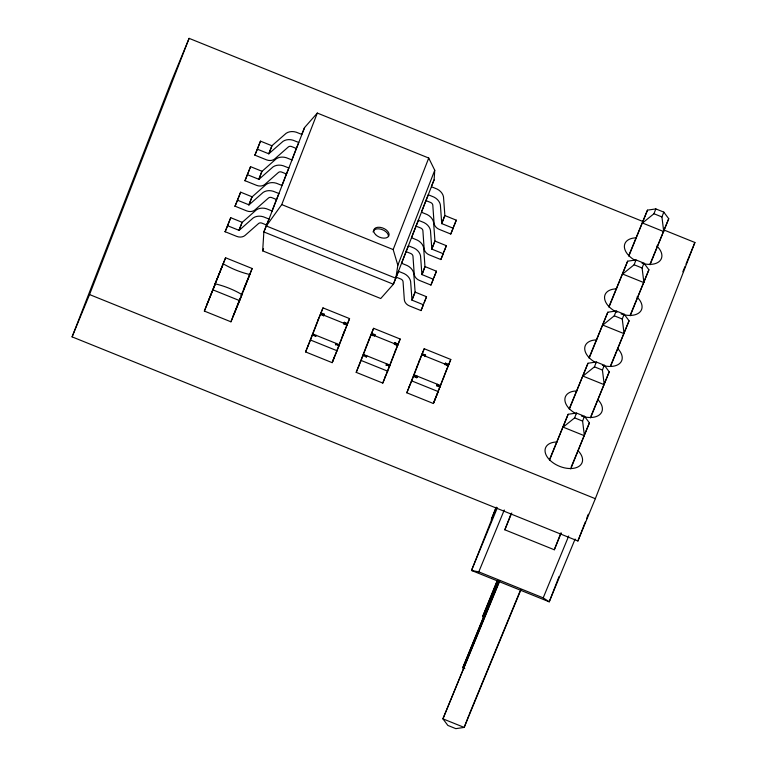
<?xml version="1.0" encoding="UTF-8"?>
<svg xmlns="http://www.w3.org/2000/svg" width="767" height="767" viewBox="0 0 767 767"><rect width="100%" height="100%" fill="white"/><g stroke="black" fill="none" stroke-linecap="round" stroke-linejoin="round"><path stroke-width="1.15" d="M302.131 133.496L304.595 127.523L317.317 113.065L428.734 158.04L434.745 170.255L434.112 179.794L393.394 284.231L380.739 298.516L262.669 250.867L263.867 231.95L266.878 224.213M434.745 170.255L397.833 265.248L395.849 278.248L266.331 225.977L304.595 127.523M663.848 229.956L694.902 242.487L595.336 498.694L577.896 541.003L72.098 336.866L171.664 80.66L189.104 38.35L642.765 221.442M72.098 336.866L89.538 294.557L189.104 38.35M230.733 217.703L225.153 231.72L230.733 217.703L242.247 222.344L256.351 209.89A11.294 9.022 21.2 0 1 266.465 208.749L272.151 211.011M240.656 192.181L235.066 206.198L240.656 192.181L252.161 196.822L266.264 184.377A11.294 9.022 21.2 0 1 276.379 183.236L282.064 185.489M250.569 166.669L244.98 180.686L250.569 166.669L262.074 171.3L276.187 158.855A11.294 9.022 21.2 0 1 286.292 157.714L291.978 159.967M257.367 149.191L260.483 141.147L271.997 145.788L268.872 153.822L257.367 149.191L254.903 155.164L260.483 141.147M204.367 311.076L225.584 257.77L252.151 268.498L239.659 300.645L230.934 321.804L204.367 311.076L225.584 257.77M272.036 210.935L276.762 198.768M281.92 185.489L286.657 173.323M291.815 160.044L296.541 147.878M230.934 321.804L240.224 297.912M243.043 290.655L241.087 295.678A58.196 0.566 -68 0 0 241.682 294.25M262.669 250.867L263.541 248.642M395.993 277.529L393.394 284.231L263.867 231.95L266.331 225.977L281.748 204.588L317.317 113.065M305.592 351.928L310.501 340.03L337.068 350.759L332.159 362.657L305.592 351.928L318.152 319.657M310.434 340.155L322.993 307.883L349.56 318.602L337.01 350.883M344.287 322.293L344.067 322.821L347.393 324.163L347.614 323.626L344.287 322.293L343.683 323.827L347 325.16L347.221 324.633L320.654 313.914L320.433 314.441L323.751 315.783L324.364 314.249L321.037 312.907M332.159 362.657L334.508 356.626M342.312 336.531L349.56 318.602M332.542 361.727L344.719 330.376M397.833 265.248L393.164 249.563L428.734 158.04M356.204 372.359L361.113 360.461L387.68 371.18L382.781 383.078L356.204 372.359L368.764 340.088M361.056 360.586L373.606 328.314L400.173 339.033L387.623 371.305M401.63 263.023L406.405 250.742M411.611 237.348L418.379 220.282L424.036 222.603A11.294 9.022 21.2 0 1 430.46 230.416L431.831 249.179L434.956 241.145L433.585 222.382A11.294 9.022 21.2 0 0 427.161 214.568L421.505 212.248M421.582 211.673L425.925 200.513M366.166 357.307L366.779 355.773L366.559 356.3L363.242 354.958M374.977 334.671L374.756 335.208L371.439 333.866L371.65 333.338L374.977 334.671L374.363 336.205M398.226 344.057L394.9 342.715L394.296 344.249L397.613 345.591M382.781 383.078L392.714 357.547M392.925 356.962L395.331 350.807M421.016 310.587L426.538 296.724L415.033 292.074L411.917 300.118L423.413 304.767L421.016 310.587L409.501 305.937A7.747 6.184 21.2 0 1 404.314 299.619L403.058 281.777A3.394 2.713 21.2 0 0 400.786 279.006L396.146 277.136L398.543 271.317L404.209 273.637A11.294 9.022 21.2 0 1 410.623 281.451L411.994 300.213L415.12 292.179L413.749 273.416A11.294 9.022 21.2 0 0 407.325 265.603L401.668 263.282M430.929 285.065L433.326 279.246L421.898 274.548L420.546 255.938A11.294 9.022 21.2 0 0 414.122 248.125L408.466 245.804L406.069 251.614L410.7 253.493A3.394 2.713 21.2 0 1 412.972 256.255L414.228 274.107A7.747 6.184 21.2 0 0 419.424 280.415L430.929 285.065L436.452 271.211L424.956 266.561L423.672 247.894A11.294 9.022 21.2 0 0 417.248 240.09L411.591 237.76M440.852 259.543L446.365 245.689L434.87 241.039L431.744 249.083L443.249 253.724L440.852 259.543L429.338 254.903A7.747 6.184 21.2 0 1 424.141 248.585L422.895 230.742A3.394 2.713 21.2 0 0 420.623 227.972L415.982 226.102M450.766 234.031L456.288 220.177L444.783 215.527L441.667 223.561L453.163 228.211L450.766 234.031L439.251 229.381A7.747 6.184 21.2 0 1 434.064 223.063L432.809 205.22A3.394 2.713 21.2 0 0 430.536 202.45L425.896 200.58L428.293 194.76L433.959 197.09A11.294 9.022 21.2 0 1 440.373 204.904L441.744 223.667L444.87 215.623L443.499 196.86A11.294 9.022 21.2 0 0 437.075 189.046L431.418 186.726M406.817 392.79L411.726 380.883L438.293 391.611L433.393 403.509L406.817 392.79L419.376 360.509M411.668 381.017L424.218 348.736L450.785 359.464L433.767 402.579M416.778 377.728L416.999 377.201L413.681 375.859L413.461 376.396L416.778 377.728L417.392 376.194L417.171 376.731L413.854 375.389M424.976 356.636L425.589 355.102L422.272 353.76L422.051 354.287L425.369 355.629L425.589 355.102M436.711 385.772L436.922 385.245L440.248 386.587L440.028 387.114L436.711 385.772L437.315 384.238L437.094 384.766L440.421 386.108M445.512 363.146L445.301 363.673L448.618 365.015L448.839 364.488L445.512 363.146L444.908 364.68L445.128 364.152M433.393 403.509L445.943 371.238M496.057 507.294L491.35 519.422L496.335 507.303M561.233 532.969L554.311 549.766L504.83 529.796L510.87 514.264M464.84 668.642L462.76 667.798L498.186 581.118M570.734 468.905L589.401 422.866L584.464 416.27L576.496 413.058L568.146 414.285L549.479 460.325M590.561 417.862L609.238 371.832L604.3 365.236L596.333 362.014L587.982 363.251L569.306 409.29M610.848 365.725L629.065 320.798L624.137 314.202L616.16 310.98L607.809 312.217L589.142 358.247M630.234 315.793L648.901 269.763L643.964 263.167L635.996 259.946L627.646 261.183L608.979 307.212M650.061 264.759L668.738 218.72L663.8 212.123L655.833 208.912L647.482 210.148L628.806 256.178M584.464 416.27L582.594 421.093L584.406 435.723L563.151 427.152L574.627 417.881L576.496 413.058M604.3 365.236L602.431 370.058L604.233 384.689L582.978 376.108L594.454 366.837L596.333 362.014M624.137 314.202L622.258 319.024L624.07 333.655L602.814 325.074L614.29 315.803L616.16 310.98M643.964 263.167L642.094 267.99L643.906 282.62L622.651 274.04L634.127 264.768L635.996 259.946M663.8 212.123L661.931 216.946L663.733 231.586L642.487 223.005L653.954 213.734L655.833 208.912M468.762 715.63L464.179 727.413L455.828 728.65L447.861 725.429L442.923 718.842L499.24 581.463M554.311 549.766L560.782 533.123M559.076 576.458L549.23 601.817L471.513 570.456L496.393 507.639M577.896 541.003L585.259 522.068M586.554 518.722L588.289 514.274M243.427 289.648L252.151 268.498M318.084 319.781L322.993 307.883M315.745 325.812L315.966 325.285M307.941 345.907L308.152 345.38M312.236 335.534L312.457 335.006L315.774 336.349L316.167 335.342L315.946 335.869L312.629 334.537M323.751 315.783L323.971 315.256M324.364 314.249L324.144 314.777L320.827 313.435M343.683 323.827L343.894 323.291M338.803 346.262L339.024 345.735L335.697 344.393L335.486 344.92L336.09 343.386L335.869 343.913L339.196 345.255M431.648 185.767L434.112 179.794M368.697 340.212L373.606 328.314M366.358 346.243L366.578 345.706M358.553 366.329L358.764 365.801M362.849 355.965L363.069 355.437L366.386 356.78M394.9 342.715L394.689 343.242L398.006 344.584M395.273 350.931L400.173 339.033M385.12 377.057L385.341 376.53M389.415 366.684L389.636 366.156L386.309 364.814L386.098 365.351L386.702 363.817L386.482 364.344L389.809 365.686M453.891 226.179L456.288 220.177M446.365 245.689L443.978 251.701M436.452 271.211L434.064 277.213M424.141 302.735L426.538 296.724M419.319 360.634L424.218 348.736M416.97 366.664L417.19 366.137M421.658 355.294L421.879 354.766L448.446 365.485L448.225 366.022L446.01 365.121M409.166 386.76L409.386 386.232M445.886 371.362L450.785 359.464M443.537 377.393L443.757 376.856M497.38 507.687L471.513 570.456L478.771 571.866L543.199 597.867L549.23 601.817L575.097 539.057M478.771 571.866L504.274 509.988M504.83 529.796L511.752 512.998M628.796 255.478L647.482 210.148M608.96 306.522L627.646 261.183M497.121 580.763L482.587 616.764L497.582 580.398M589.123 357.556L607.809 312.217M569.296 408.59L587.982 363.251M462.76 667.798L498.636 580.753M549.46 459.625L568.146 414.285M499.691 581.098L442.923 718.842L464.179 727.413L520.946 589.679M650.052 264.059L668.738 218.72M630.215 315.093L648.901 269.763M610.839 365.025L629.065 320.798M591.002 416.059L609.238 371.832M469.174 714.556L520.045 591.146M571.166 467.103L589.401 422.866M543.199 597.867L568.711 535.989M682.831 271.777L685.065 266.36M685.957 264.184L694.902 242.487M653.954 213.734L661.931 216.946M634.127 264.768L642.094 267.99M301.901 134.455L296.215 132.192A11.294 9.022 21.2 0 0 286.101 133.333L271.863 145.797L268.738 153.841L282.975 141.377A11.294 9.022 21.2 0 1 293.09 140.236L298.775 142.489L296.311 148.462L291.681 146.593A3.183 2.541 21.2 0 0 288.315 146.976L274.807 158.865A7.958 6.357 21.2 0 1 266.417 159.814L254.826 155.135M614.29 315.803L622.258 319.024M247.444 174.703L258.949 179.344L273.062 166.89A11.294 9.022 21.2 0 1 283.176 165.749L288.862 168.011L286.398 173.984L281.767 172.115A3.183 2.541 21.2 0 0 278.402 172.498L264.893 184.387A7.958 6.357 21.2 0 1 256.504 185.326L244.913 180.657M281.748 204.588L393.164 249.563M237.53 200.225L249.035 204.856L263.148 192.412A11.294 9.022 21.2 0 1 273.253 191.271L278.939 193.524L276.475 199.506L271.844 197.637A3.183 2.541 21.2 0 0 268.488 198.011L254.98 209.899A7.958 6.357 21.2 0 1 246.581 210.848L234.999 206.17M594.454 366.837L602.431 370.058M227.617 225.738L239.122 230.378L253.225 217.924A11.294 9.022 21.2 0 1 263.34 216.793L269.025 219.046L266.561 225.019L261.93 223.149A3.183 2.541 21.2 0 0 258.565 223.533L245.056 235.421A7.958 6.357 21.2 0 1 236.667 236.37L225.076 231.692M397.833 345.064L371.266 334.335L371.046 334.863L373.261 335.764M574.627 417.881L582.594 421.093M213.092 289.926L239.659 300.645M312.84 334L339.407 344.728M363.453 354.431L390.019 365.159M414.065 374.862L440.642 385.58M89.538 294.557L595.336 498.694M656.83 245.996A19.702 11.85 22.4 0 1 660.128 260.607A19.702 11.85 22.4 0 1 642.046 263.273M635.766 260.732A19.702 11.85 22.4 0 1 624.376 246.236A19.702 11.85 22.4 0 1 636.437 237.837M637.003 297.04A19.702 11.85 22.4 0 1 640.062 311.91A19.702 11.85 22.4 0 1 621.117 313.971M616.965 312.294A19.702 11.85 22.4 0 1 604.54 297.634A19.702 11.85 22.4 0 1 616.601 288.871M617.972 348.88A19.702 11.85 22.4 0 1 620.196 362.973A19.702 11.85 22.4 0 1 602.383 365.341M596.103 362.81A19.702 11.85 22.4 0 1 584.713 348.304A19.702 11.85 22.4 0 1 596.764 339.906M598.135 399.914A19.702 11.85 22.4 0 1 600.11 414.266A19.702 11.85 22.4 0 1 581.453 416.04M576.266 413.844A19.702 11.85 22.4 0 1 564.876 399.339A19.702 11.85 22.4 0 1 576.937 390.94M578.308 450.958A19.702 11.85 22.4 0 1 574.09 468.215A19.702 11.85 22.4 0 1 547.101 456.787A19.702 11.85 22.4 0 1 557.101 441.974M373.078 231.97A8.092 4.87 22.4 0 1 381.352 229.304A8.092 4.87 22.4 0 1 388.457 236.543M233.283 315.774A58.196 0.566 -68 0 1 241.998 294.614A58.196 35.023 22.4 0 0 215.431 283.895A58.196 0.566 -68 0 0 206.716 305.055M243.638 289.552A58.196 0.566 -68 0 0 249.812 274.528A58.196 35.023 22.4 0 1 223.235 263.8A58.196 0.566 -68 0 1 214.52 284.96M242.113 222.353L238.988 230.388L242.113 222.353M252.027 196.841L248.901 204.875L252.027 196.841M261.94 171.319L258.824 179.353L261.94 171.319M424.956 266.561L422.003 274.672L425.014 266.504M375.562 234.587A8.092 4.87 22.4 0 0 388.687 236.188A8.092 4.87 22.4 0 0 379.981 227.32A8.092 4.87 22.4 0 0 375.562 234.587"/></g></svg>
